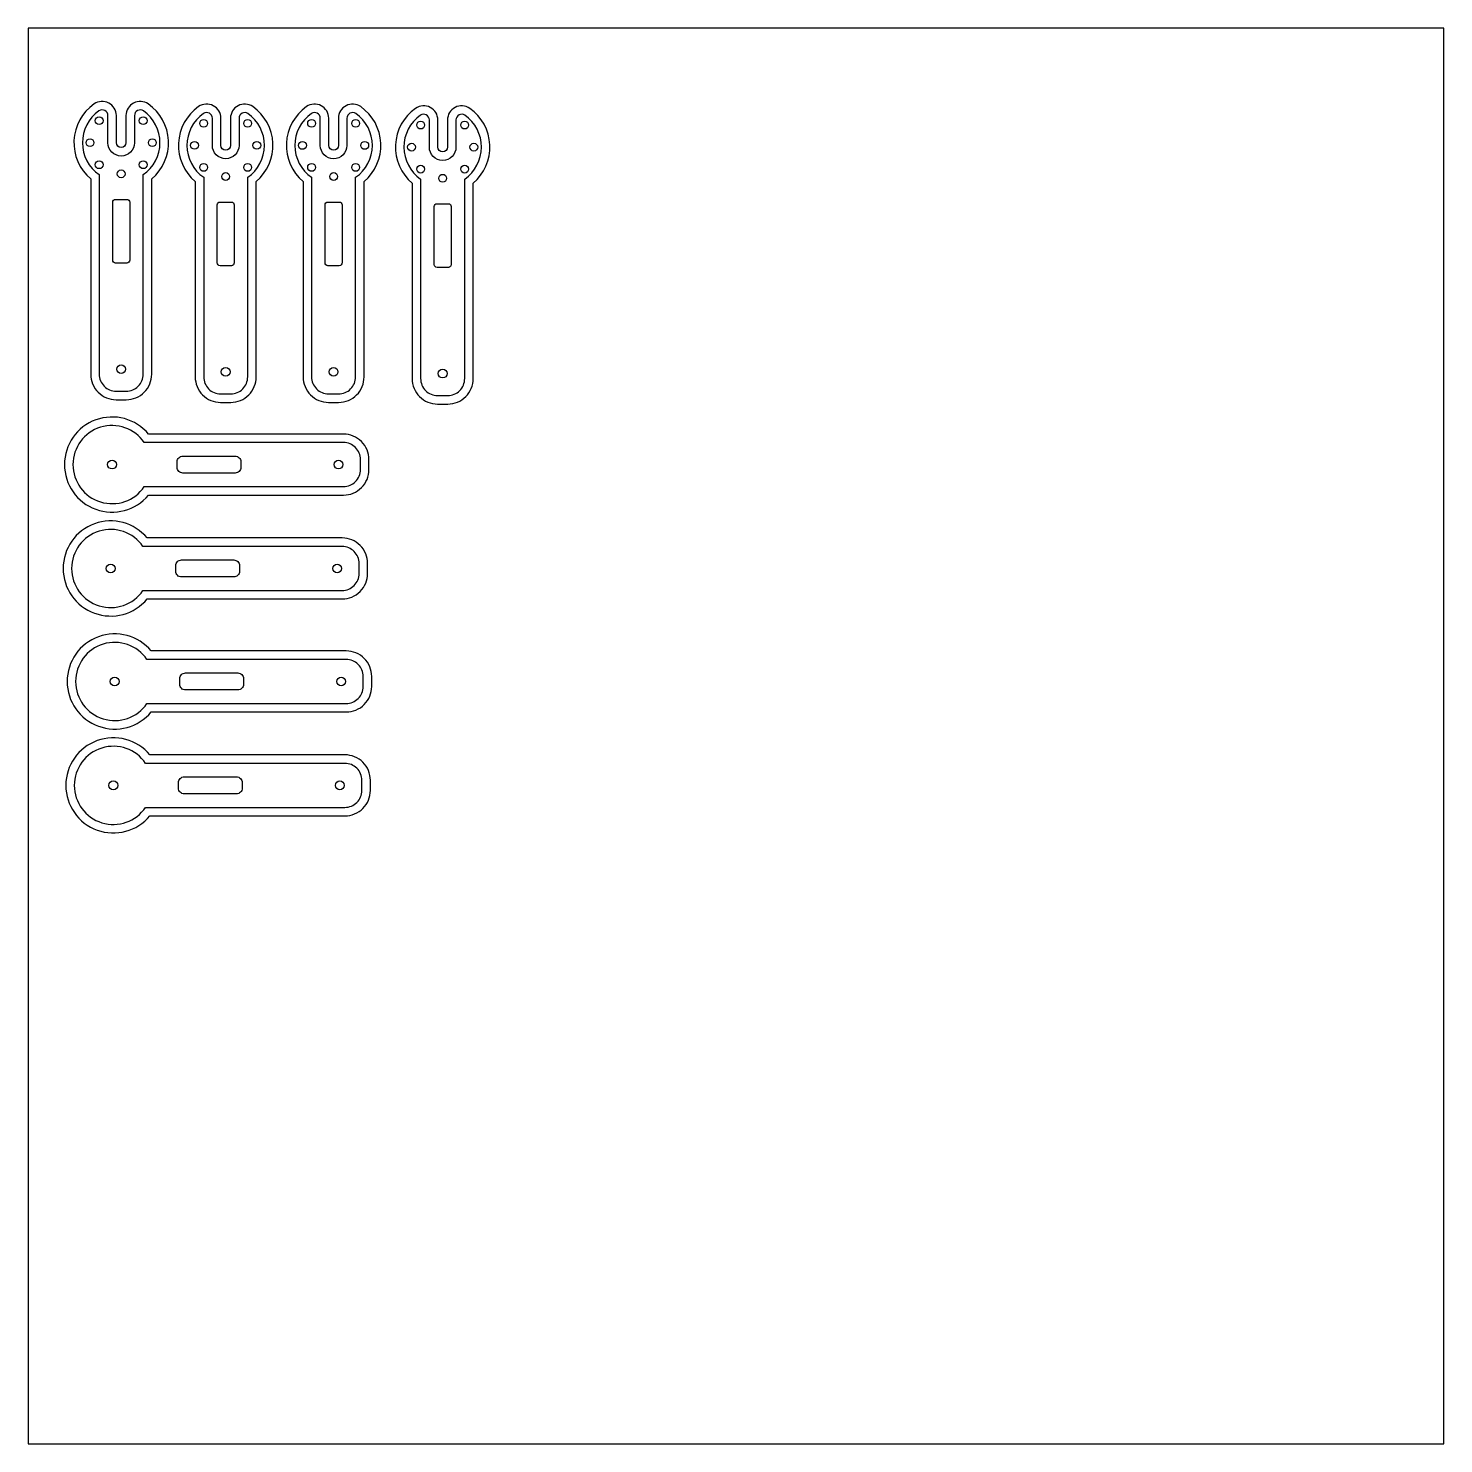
# Model space of a CAD drawing. Header units: millimetres. Extents: x 0 to 500, y 0 to 500.
import ezdxf

# ---------------------------------------------------------------- set-up
doc = ezdxf.new("R2010")
doc.units = ezdxf.units.MM
for name, color, linetype in [('BIG', 90, 'Continuous'), ('OFSET', 255, 'Continuous'), ('OUT', 5, 'Continuous'), ('SMAIL', 1, 'Continuous')]:
    doc.layers.add(name, color=color, linetype=linetype)

msp = doc.modelspace()

# ---------------------------------------------------------------- linework, layer by layer
msp.add_lwpolyline([(0, 0), (500, 0), (500, 500), (0, 500)], close=True)
at = {"layer": 'BIG'}
for points in [[(30.81, 439.58), (34.81, 439.58, -0.414214), (35.81, 438.58), (35.81, 418.08, -0.414214), (34.81, 417.08), (30.81, 417.08, -0.414214), (29.81, 418.08), (29.81, 438.58, -0.414214)], [(67.73, 438.64), (71.73, 438.64, -0.414214), (72.73, 437.64), (72.73, 417.14, -0.414214), (71.73, 416.14), (67.73, 416.14, -0.414214), (66.73, 417.14), (66.73, 437.64, -0.414214)], [(105.85, 438.63), (109.85, 438.63, -0.414214), (110.85, 437.63), (110.85, 417.13, -0.414214), (109.85, 416.13), (105.85, 416.13, -0.414214), (104.85, 417.13), (104.85, 437.63, -0.414214)], [(144.38, 438.03), (148.38, 438.03, -0.414214), (149.38, 437.03), (149.38, 416.53, -0.414214), (148.38, 415.53), (144.38, 415.53, -0.414214), (143.38, 416.53), (143.38, 437.03, -0.414214)], [(54.58, 342.88, -0.414214), (52.58, 344.88), (52.58, 346.88, -0.414214), (54.58, 348.88), (73.08, 348.88, -0.414214), (75.08, 346.88), (75.08, 344.88, -0.414214), (73.08, 342.88)], [(54.1, 306.18, -0.414214), (52.1, 308.18), (52.1, 310.18, -0.414214), (54.1, 312.18), (72.6, 312.18, -0.414214), (74.6, 310.18), (74.6, 308.18, -0.414214), (72.6, 306.18)], [(55.52, 266.26, -0.414214), (53.52, 268.26), (53.52, 270.26, -0.414214), (55.52, 272.26), (74.02, 272.26, -0.414214), (76.02, 270.26), (76.02, 268.26, -0.414214), (74.02, 266.26)], [(55.05, 229.56, -0.414214), (53.05, 231.56), (53.05, 233.56, -0.414214), (55.05, 235.56), (73.55, 235.56, -0.414214), (75.55, 233.56), (75.55, 231.56, -0.414214), (73.55, 229.56)]]:
    msp.add_lwpolyline(points, format="xyb", close=True, dxfattribs=at)
at = {"layer": 'OFSET'}
for points in [[(31.03, 368.8), (34.59, 368.8, 0.414214), (43.59, 377.8), (43.59, 446.82, 0.492436), (42.38, 473.27, 0.606428), (34.51, 469.17), (34.51, 459.58, -1), (31.11, 459.58), (31.11, 469.17, 0.606428), (23.25, 473.27, 0.492436), (22.03, 446.82), (22.03, 377.8, 0.414214)], [(67.95, 367.86), (71.5, 367.86, 0.414214), (80.5, 376.86), (80.5, 445.88, 0.492436), (79.29, 472.33, 0.606428), (71.43, 468.23), (71.43, 458.64, -1), (68.03, 458.64), (68.03, 468.23, 0.606428), (60.16, 472.33, 0.492436), (58.95, 445.88), (58.95, 376.86, 0.414214)], [(106.07, 367.86), (109.63, 367.86, 0.414214), (118.63, 376.86), (118.63, 445.88, 0.492436), (117.41, 472.32, 0.606428), (109.55, 468.23), (109.55, 458.63, -1), (106.15, 458.63), (106.15, 468.23, 0.606428), (98.28, 472.32, 0.492436), (97.07, 445.88), (97.07, 376.86, 0.414214)], [(144.6, 367.25), (148.16, 367.25, 0.414214), (157.16, 376.25), (157.16, 445.28, 0.492436), (155.94, 471.72, 0.606428), (148.08, 467.62), (148.08, 458.03, -1), (144.68, 458.03), (144.68, 467.62, 0.606428), (136.82, 471.72, 0.492436), (135.6, 445.28), (135.6, 376.25, 0.414214)], [(120.35, 344.1), (120.35, 347.66, 0.414214), (111.35, 356.66), (42.46, 356.66, 2.754349), (42.46, 335.1), (111.35, 335.1, 0.414214)], [(119.88, 307.4), (119.88, 310.95, 0.414214), (110.88, 319.95), (41.99, 319.95, 2.754349), (41.99, 298.4), (110.88, 298.4, 0.414214)], [(121.3, 267.48), (121.3, 271.04, 0.414214), (112.3, 280.04), (43.41, 280.04, 2.754349), (43.41, 258.48), (112.3, 258.48, 0.414214)], [(120.83, 230.78), (120.83, 234.34, 0.414214), (111.83, 243.34), (42.94, 243.34, 2.754349), (42.94, 221.78), (111.83, 221.78, 0.414214)]]:
    msp.add_lwpolyline(points, format="xyb", close=True, dxfattribs=at)
at = {"layer": 'OUT'}
for points in [[(31.03, 371.8), (34.59, 371.8, 0.414214), (40.59, 377.8), (40.59, 448.3, 0.523184), (40.66, 470.81, 0.606428), (37.51, 469.17), (37.51, 459.58, -1), (28.11, 459.58), (28.11, 469.17, 0.606428), (24.97, 470.81, 0.523184), (25.03, 448.3), (25.03, 377.8, 0.414214)], [(67.95, 370.86), (71.5, 370.86, 0.414214), (77.5, 376.86), (77.5, 447.36, 0.523184), (77.57, 469.87, 0.606428), (74.43, 468.23), (74.43, 458.64, -1), (65.03, 458.64), (65.03, 468.23, 0.606428), (61.88, 469.87, 0.523184), (61.95, 447.36), (61.95, 376.86, 0.414214)], [(106.07, 370.86), (109.63, 370.86, 0.414214), (115.63, 376.86), (115.63, 447.36, 0.523184), (115.69, 469.87, 0.606428), (112.55, 468.23), (112.55, 458.63, -1), (103.15, 458.63), (103.15, 468.23, 0.606428), (100, 469.87, 0.523184), (100.07, 447.36), (100.07, 376.86, 0.414214)], [(144.6, 370.25), (148.16, 370.25, 0.414214), (154.16, 376.25), (154.16, 446.75, 0.523184), (154.23, 469.26, 0.606428), (151.08, 467.62), (151.08, 458.03, -1), (141.68, 458.03), (141.68, 467.62, 0.606428), (138.53, 469.26, 0.523184), (138.6, 446.75), (138.6, 376.25, 0.414214)], [(117.35, 344.1), (117.35, 347.66, 0.414214), (111.35, 353.66), (40.98, 353.66, 3.239722), (40.98, 338.1), (111.35, 338.1, 0.414214)], [(116.88, 307.4), (116.88, 310.95, 0.414214), (110.88, 316.95), (40.5, 316.95, 3.239722), (40.5, 301.4), (110.88, 301.4, 0.414214)], [(118.3, 267.48), (118.3, 271.04, 0.414214), (112.3, 277.04), (41.92, 277.04, 3.239722), (41.92, 261.48), (112.3, 261.48, 0.414214)], [(117.83, 230.78), (117.83, 234.34, 0.414214), (111.83, 240.34), (41.45, 240.34, 3.239722), (41.45, 224.78), (111.83, 224.78, 0.414214)]]:
    msp.add_lwpolyline(points, format="xyb", close=True, dxfattribs=at)
at = {"layer": 'SMAIL'}
for centre, radius in [((25.03, 467.35), 1.38), ((40.59, 467.35), 1.38), ((61.95, 466.41), 1.38), ((77.5, 466.41), 1.38), ((100.07, 466.41), 1.38), ((115.63, 466.41), 1.38), ((138.6, 465.81), 1.38), ((154.16, 465.81), 1.38), ((21.81, 459.58), 1.38), ((43.81, 459.58), 1.38), ((58.73, 458.64), 1.38), ((80.73, 458.64), 1.38), ((96.85, 458.63), 1.38), ((118.85, 458.63), 1.38), ((135.38, 458.03), 1.38), ((157.38, 458.03), 1.38), ((25.03, 451.8), 1.38), ((40.59, 451.8), 1.38), ((61.95, 450.86), 1.38), ((77.5, 450.86), 1.38), ((100.07, 450.86), 1.38), ((115.63, 450.86), 1.38), ((138.6, 450.25), 1.38), ((154.16, 450.25), 1.38), ((32.81, 448.58), 1.38), ((69.73, 447.64), 1.38), ((107.85, 447.63), 1.38), ((146.38, 447.03), 1.38), ((32.81, 379.58), 1.55), ((69.73, 378.64), 1.55), ((107.85, 378.63), 1.55), ((146.38, 378.03), 1.55), ((29.58, 345.88), 1.55), ((109.58, 345.88), 1.55), ((29.1, 309.18), 1.55), ((109.1, 309.18), 1.55), ((30.52, 269.26), 1.55), ((110.52, 269.26), 1.55), ((30.05, 232.56), 1.55), ((110.05, 232.56), 1.55)]:
    msp.add_circle(centre, radius, dxfattribs=at)

doc.saveas('drawing.dxf')
